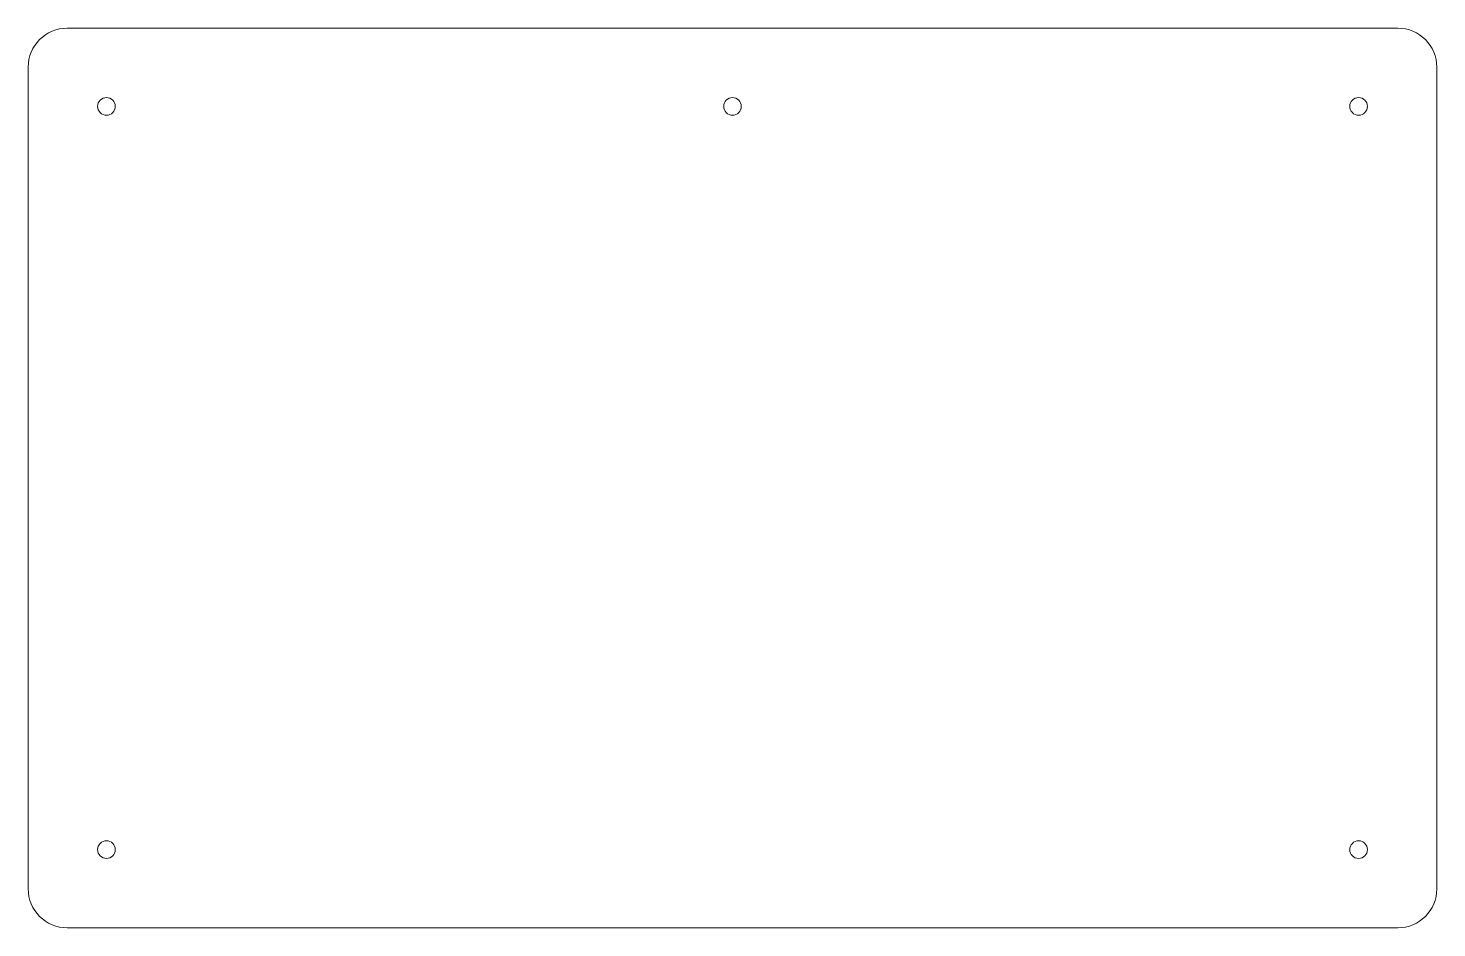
# Model space of a CAD drawing. Header units: millimetres. Extents: x -5 to 355, y -225 to 5.
import ezdxf

# ---------------------------------------------------------------- set-up
doc = ezdxf.new("R2010")
doc.units = ezdxf.units.MM
doc.header["$MEASUREMENT"] = 0
doc.layers.add('Layer 1', color=7, linetype='Continuous', lineweight=0)

# ---------------------------------------------------------------- blocks, each defined once
blk = doc.blocks.new('Block_1')
at = {"layer": 'Layer 1', "color": 6, "lineweight": 9}
for centre in [(14.97, -15.12), (174.97, -15.12), (334.97, -15.12), (14.97, -205.12), (334.97, -205.12)]:
    blk.add_circle(centre, 2.25, dxfattribs=at)
blk = doc.blocks.new('Block_0')
at = {"layer": 'Layer 1', "color": 6, "lineweight": 9}
blk.add_open_spline([(344.97, 4.88), (344.97, 4.88), (4.97, 4.88), (4.97, 4.88), (-0.56, 4.88), (-5.03, 0.4), (-5.03, -5.12), (-5.03, -5.12), (-5.03, -215.12), (-5.03, -215.12), (-5.03, -220.64), (-0.56, -225.12), (4.97, -225.12), (4.97, -225.12), (344.97, -225.12), (344.97, -225.12), (350.49, -225.12), (354.97, -220.64), (354.97, -215.12), (354.97, -215.12), (354.97, -5.12), (354.97, -5.12), (354.97, 0.4), (350.49, 4.88), (344.97, 4.88)], degree=3, knots=[0, 0, 0, 0, 1, 1, 1, 2, 2, 2, 3, 3, 3, 4, 4, 4, 5, 5, 5, 6, 6, 6, 7, 7, 7, 8, 8, 8, 8], dxfattribs=at)
at = {"layer": 'Layer 1'}
blk.add_blockref('Block_1', (0, 0), dxfattribs=at)

msp = doc.modelspace()

# ---------------------------------------------------------------- block references
at = {"layer": 'Layer 1'}
msp.add_blockref('Block_0', (0, 0), dxfattribs=at)

doc.saveas('drawing.dxf')
